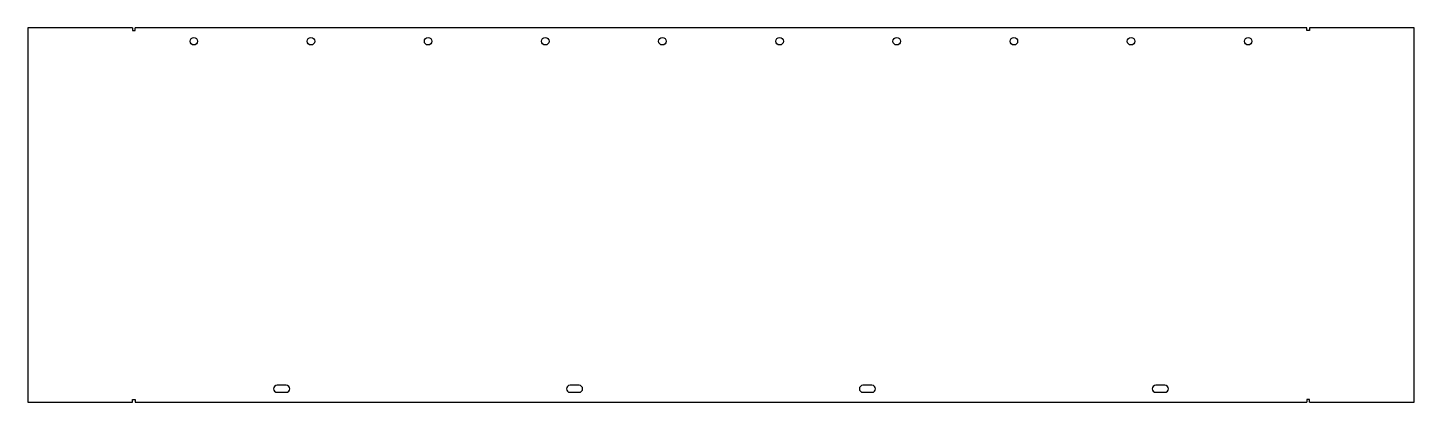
# Model space of a CAD drawing. Header units: millimetres. Extents: x -826 to 1753, y 749 to 1445.
import ezdxf

# ---------------------------------------------------------------- set-up
doc = ezdxf.new("R2010")
doc.units = ezdxf.units.MM

msp = doc.modelspace()

# ---------------------------------------------------------------- linework, layer by layer
for p, q in [((-826.5, 1445.2), (-826.5, 749.2)), ((-631.5, 1445.2), (-826.5, 1445.2)), ((1552.5, 1445.2), (-626.5, 1445.2)), ((1752.5, 1445.2), (1557.5, 1445.2)), ((1752.5, 749.2), (1752.5, 1445.2)), ((-826.5, 749.2), (-631.5, 749.2)), ((-626.5, 749.2), (1552.5, 749.2)), ((1557.5, 749.2), (1752.5, 749.2))]:
    msp.add_line(p, q)
for points in [[(-631.5, 1445.2), (-631.5, 1440.2), (-626.5, 1440.2), (-626.5, 1445.2)], [(1557.5, 1445.2), (1557.5, 1440.2), (1552.5, 1440.2), (1552.5, 1445.2)], [(-631.5, 749.2), (-631.5, 754.2), (-626.5, 754.2), (-626.5, 749.2)], [(1557.5, 749.2), (1557.5, 754.2), (1552.5, 754.2), (1552.5, 749.2)]]:
    msp.add_lwpolyline(points)
for points in [[(-345.6, 767.7, 1), (-345.6, 780.7), (-362.6, 780.7, 1), (-362.6, 767.7)], [(199.2, 767.7, 1), (199.2, 780.7), (182.2, 780.7, 1), (182.2, 767.7)], [(743.9, 767.7, 1), (743.9, 780.7), (726.9, 780.7, 1), (726.9, 767.7)], [(1288.7, 767.7, 1), (1288.7, 780.7), (1271.7, 780.7, 1), (1271.7, 767.7)]]:
    msp.add_lwpolyline(points, format="xyb", close=True)
for centre in [(-517.5, 1420.2), (-299.6, 1420.2), (-81.7, 1420.2), (136.2, 1420.2), (354.1, 1420.2), (572, 1420.2), (789.9, 1420.2), (1007.8, 1420.2), (1225.7, 1420.2), (1443.6, 1420.2)]:
    msp.add_circle(centre, 7)

doc.saveas('drawing.dxf')
